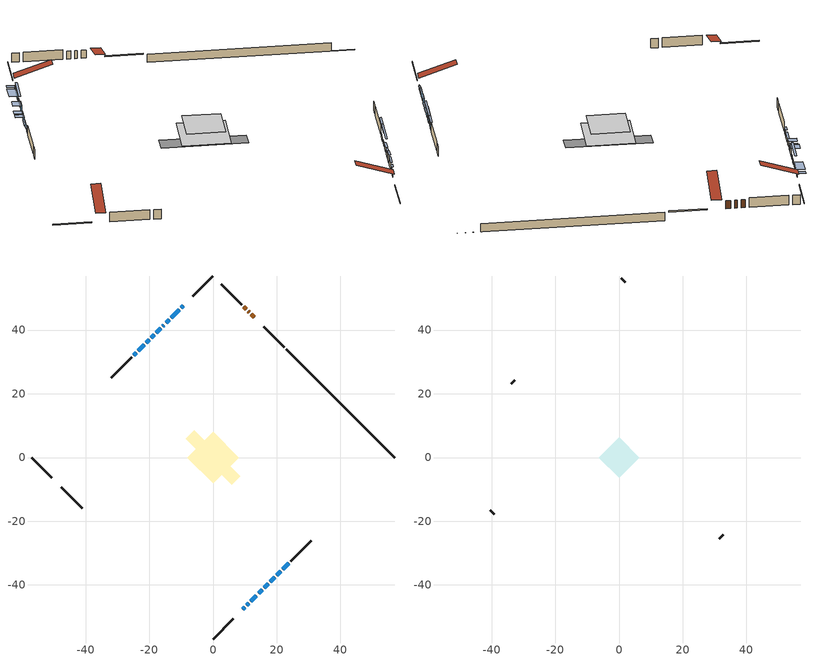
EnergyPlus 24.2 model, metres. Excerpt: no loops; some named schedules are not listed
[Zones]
conditioned space
 floor outside (Floor1 construction): -4.86,0 0,4.86 4.86,0 0,-4.86 z0.72
 floor adiabatic (AdiabaticFloorConstruction): -8.05,0 0,8.05 8.05,0 0,-8.05 z0.72
 floor foundation (Slab1 construction): -8.5,5.84 -5.84,8.5 8.5,-5.84 5.84,-8.5 z-1.44
 wall outside (RimJoist1 construction): 0,-56.94 6.37,-50.57 / -56.94,0 -50.57,-6.37 / 0,56.94 -6.37,50.57 / 22.29,34.65 15.91,41.03 z0.72:1.02
 wall outside (AdiabaticWallConstruction 1): 12.95,43.99 12.06,44.88 / 11.41,45.54 11.01,45.93 / 10.36,46.58 9.72,47.22 z0.72:2.75
 wall outside (AdiabaticWallConstruction): 9.34,-47.61 9.99,-46.95 / -15.38,41.56 -15.8,41.14 z0.72:1.94; 10.65,-46.29 11.21,-45.74 z0.72:2.32; 11.86,-45.08 13.62,-43.32 z0.72:2.57; 14.28,-42.66 15.41,-41.53 / -16.45,40.49 -17.82,39.12 z0.72:2.75; 16.07,-40.88 17.38,-39.56 / 18.03,-38.91 19.35,-37.6 / -24.04,32.91 -24.81,32.13 z0.72:1.96; -9.34,47.61 -9.89,47.05 z0.72:1.64; -10.55,46.39 -13.14,43.81 / -13.79,43.15 -14.73,42.21 z0.72:1.69; 20,-36.94 21.3,-35.65 / 21.95,-34.99 23.69,-33.25 z0.72:1.58; -18.47,38.47 -19.39,37.55 z0.72:1.81; -20.05,36.89 -20.96,35.98 z0.72:1.99; -21.62,35.32 -23.38,33.56 z0.72:1.66
 wall outside (Wall1 construction): 24.35,-32.59 30.87,-26.07 / -47.61,-9.34 -41.09,-15.86 / -25.46,31.48 -31.98,24.96 / 9.06,47.88 2.54,54.4 z0.72:3.16
 wall foundation (FoundationWall1 construction): 22.95,34,-1.44 22.95,34,0.72 53.14,3.8,0.72 53.14,3.8,-1.34 56.94,0,-1.34 56.94,0,-1.44
 window (WindowConstruction 10): 9.34,-47.61 9.99,-46.95 z0.72:1.94
 window (WindowConstruction 5): 10.65,-46.29 11.21,-45.74 z0.72:2.32
 window (WindowConstruction 6): 11.86,-45.08 13.62,-43.32 z0.72:2.57
 window (WindowConstruction 7): 14.28,-42.66 15.41,-41.53 z0.72:2.75
 window (WindowConstruction 8): 16.07,-40.87 17.38,-39.56 z0.72:1.96
 window (WindowConstruction 9): 18.03,-38.91 19.34,-37.6 z0.72:1.96
 window (WindowConstruction 12): -9.34,47.61 -9.89,47.05 z0.72:1.63
 window (WindowConstruction 13): -10.55,46.39 -13.14,43.81 z0.72:1.69
 window (WindowConstruction 14): -13.79,43.15 -14.73,42.22 z0.72:1.69
 window (WindowConstruction 15): 20,-36.94 21.29,-35.65 z0.72:1.58
 window (WindowConstruction 16): 21.95,-34.99 23.69,-33.25 z0.72:1.58
 window (WindowConstruction 11): -15.38,41.56 -15.8,41.14 z0.72:1.94
 window (WindowConstruction): -16.45,40.49 -17.82,39.12 z0.72:2.75
 window (WindowConstruction 1): -18.47,38.47 -19.39,37.55 z0.72:1.81
 window (WindowConstruction 2): -20.05,36.89 -20.96,35.98 z0.72:1.99
 window (WindowConstruction 3): -21.62,35.32 -23.38,33.56 z0.72:1.66
 window (WindowConstruction 4): -24.04,32.91 -24.81,32.13 z0.72:1.96
 door (Door): 12.95,43.99 12.06,44.88 z0.72:2.75
 door (Door 1): 11.41,45.54 11.02,45.93 z0.72:2.75
 door (Door 2): 10.36,46.58 9.72,47.22 z0.72:2.75
 ceiling adiabatic (AdiabaticFloorConstruction): 0,-8.05 8.05,0 0,8.05 -8.05,0 z0.72
attic - vented
 floor to conditioned space (Floor2 construction Reversed): -6.42,0 0,6.42 6.42,0 0,-6.42 z3.16
 wall outside (Wall2 construction): 31.53,-25.42 32.76,-24.18 / -40.43,-16.51 -39.2,-17.74 / -32.64,24.3 -33.87,23.07 / 1.89,55.05 0.66,56.28 z0.72:3.16
 roof outside (Roof1 construction): 8.68,-48.26,3.16 2.43,-42.01,6.11 0.78,-43.66,6.11 7.03,-49.91,3.16; -48.26,-8.68,3.16 -42.01,-2.43,6.11 -43.66,-0.78,6.11 -49.91,-7.03,3.16; -8.68,48.26,3.16 -2.43,42.01,6.11 -0.78,43.66,6.11 -7.03,49.91,3.16; 13.61,43.33,3.16 7.36,37.08,6.11 9,35.43,6.11 15.26,41.68,3.16
shading: 11.35,-45.59 10.51,-46.43 10.8,-46.73 11.64,-45.88 z2.52; 13.76,-43.18 11.72,-45.22 12.01,-45.51 14.05,-43.47 z2.77; 15.55,-41.39 14.14,-42.81 14.43,-43.1 15.84,-41.68 z2.95; 17.52,-39.42 15.92,-41.02 16.22,-41.31 17.81,-39.71 z2.16; 19.49,-37.45 17.89,-39.05 18.18,-39.34 19.78,-37.75 z2.16; -9.94,47.01 -9.29,47.65 -10.76,49.11 -11.4,48.47 z1.7; -13.18,43.76 -10.51,46.44 -11.97,47.9 -14.64,45.23 z1.75; -16.59,40.35 -11.93,45.02 -12.22,45.31 -16.88,40.64 z4.33; 23.16,-33.78 18.14,-38.81 18.43,-39.1 23.45,-34.07 z4.22; 25.56,-31.38 20.09,-36.86 20.38,-37.15 25.85,-31.67 z4.22; -17.88,39.06 -16.39,40.55 -17.85,42.02 -19.35,40.52 z2.84; -19.46,37.49 -18.41,38.53 -19.87,39.99 -20.92,38.95 z1.9; -21.03,35.91 -19.98,36.96 -21.45,38.42 -22.49,37.38 z2.08; -23.52,33.42 -21.48,35.46 -21.77,35.75 -23.81,33.71 z1.86; -24.95,31.99 -23.89,33.05 -24.18,33.34 -25.24,32.28 z2.16
[Building]
Building 1: Terrain=Suburbs
[Site:Location]
Saint John AP_NB: Latitude {deg}=45.32; Longitude {deg}=-65.89; Time Zone {hr}=-4; Elevation {m}=109; Keep Site Location Information=Yes
[Site:GroundTemperature:Shallow]
1.82357, -0.0370019, -0.186003, 0.696932, 4.24142, 7.7694, 10.828, 12.7655, 12.9301, 11.3543, 8.37368, 4.95392
[Site:WaterMainsTemperature]
Calculation Method=Schedule; Temperature Schedule=mains temperature schedule
[Material] Roughness=Rough; Thermal Absorptance=0.9
Name | Thickness {m} | Conductivity {W/m-K} | Density {kg/m3} | Specific Heat {J/kg-K} | Solar Absorptance | Visible Absorptance
asphalt or fiberglass shingles | 0.00635 | 0.162714 | 1121.4 | 1465.45 | 0.4 | 0.4
ceiling loosefill ins | 0.169333 | 0.0480833 | 16.02 | 1046.75 | 0.7 | 0.7
ceiling stud and cavity | 0.1397 | 0.14504 | 65.682 | 1177.47 | 0.7 | 0.7
concrete 4.0 in. | 0.1016 | 1.803125 | 2242.8 | 837.4 | 0.7 | 0.7
concrete 8.0 in. | 0.2032 | 1.803125 | 2242.8 | 837.4 | 0.7 | 0.7
door material | 0.04445 | 0.053851 | 512.64 | 1214.23 | 0.7 | 0.7
door material 1 | 0.04445 | 0.188738 | 512.64 | 1214.23 | 0.7 | 0.7
exterior vertical ins | 0.0457286 | 0.029427 | 32.04 | 1214.23 | 0.7 | 0.7
floor covering | 0.0127 | 9.015625 | 54.468 | 1339.84 | 0.6 | 0.6
floor covering 1 | 0.0127 | 0.0433444 | 54.468 | 1339.84 | 0.6 | 0.6
floor rigid ins; wall rigid ins | 0.512978 | 0.029427 | 32.04 | 1214.23 | 0.7 | 0.7
floor stud and cavity | 0.0889 | 0.349394 | 50.32683 | 1063.81 | 0.7 | 0.7
floor stud and cavity 1 | 0.1397 | 1.75129 | 37.0049 | 1207.88 | 0.7 | 0.7
furniture material conditioned space 1 | 0.1524 | 0.115458 | 640.8 | 1214.23 | 0.6 | 0.6
gypsum board | 0.0127 | 0.160291 | 801 | 837.4 | 0.6 | 0.6
gypsum board 1 | 0.0127 | 0.160291 | 801 | 837.4 | 0.7 | 0.7
osb sheathing 0.5 in. | 0.0127 | 0.115458 | 512.64 | 1214.23 | 0.7 | 0.7
osb sheathing 0.75 in. | 0.01905 | 0.115458 | 512.64 | 1214.23 | 0.7 | 0.7
osb sheathing 2.0 in. | 0.0508 | 0.115458 | 512.64 | 1214.23 | 0.7 | 0.7
rim joist stud and cavity | 0.0508 | 0.0296634 | 125.044 | 1163.47 | 0.6 | 0.6
slab rigid ins | 0.0378081 | 0.029427 | 32.04 | 1214.23 | 0.7 | 0.7
wall stud and cavity | 0.1397 | 0.0933394 | 139.0536 | 1170.24 | 0.7 | 0.7
wall stud and cavity 1 | 0.0889 | 6.1454 | 50.32683 | 1063.81 | 0.6 | 0.6
wall stud and cavity 2 | 0.0889 | 0.380278 | 52.3479 | 1209.89 | 0.7 | 0.7
wall stud and cavity 3 | 0.0889 | 0.391764 | 83.0341 | 1211.67 | 0.7 | 0.7
wood siding | 0.0254 | 0.102417 | 544.68 | 1172.36 | 0.4 | 0.4
wood siding 1 | 0.00254 | 0.102417 | 544.68 | 1172.36 | 0.4 | 0.4
wood siding 2; wood siding 3; wood siding 4 | 0.0254 | 0.102417 | 544.68 | 1172.36 | 0.7 | 0.7
[WindowMaterial:SimpleGlazingSystem]
Name | U-Factor {W/m2-K} | Solar Heat Gain Coefficient
WindowMaterial | 2.92644 | 0.64
WindowMaterial 1 | 2.98322 | 0.56
WindowMaterial 10 | 2.98038 | 0.61
WindowMaterial 11 | 6.71537 | 0.75
WindowMaterial 12 | 2.95937 | 0.63
WindowMaterial 13 | 2.78563 | 0.58
WindowMaterial 14 | 2.78165 | 0.55
WindowMaterial 15 | 2.77314 | 0.5
WindowMaterial 16 | 2.78619 | 0.59
WindowMaterial 2 | 2.97754 | 0.57
WindowMaterial 3 | 2.99287 | 0.55
WindowMaterial 4 | 2.98776 | 0.56
WindowMaterial 5 | 1.90951 | 0.61
WindowMaterial 6 | 2.90259 | 0.68
WindowMaterial 7 | 2.906 | 0.7
WindowMaterial 8 | 1.99127 | 0.56
WindowMaterial 9 | 2.949721 | 0.6
[Construction]
AdiabaticFloorConstruction: floor stud and cavity 1, floor rigid ins, osb sheathing 0.75 in., floor covering 1
AdiabaticWallConstruction: wood siding 3, wall rigid ins, wall stud and cavity 2, gypsum board
AdiabaticWallConstruction 1: wood siding 4, wall rigid ins, wall stud and cavity 2, gypsum board
Door: door material
Door 1; Door 2: door material 1
Floor1 construction: floor stud and cavity, floor covering
Floor2 construction Reversed: gypsum board, ceiling stud and cavity, ceiling loosefill ins
FoundationWall1 construction: concrete 8.0 in., gypsum board 1
furniture construction conditioned space 1: furniture material conditioned space 1
PartitionWallConstruction: gypsum board, wall stud and cavity 3, gypsum board
RimJoist1 construction: wood siding 2, osb sheathing 2.0 in., rim joist stud and cavity
Roof1 construction: asphalt or fiberglass shingles
Slab1 construction: slab rigid ins, concrete 4.0 in.
Wall1 construction: wood siding, osb sheathing 0.5 in., wall stud and cavity, gypsum board
Wall2 construction: wood siding 1, wall stud and cavity 1
WindowConstruction: WindowMaterial
WindowConstruction 1: WindowMaterial 1
WindowConstruction 10: WindowMaterial 10
WindowConstruction 11: WindowMaterial 11
WindowConstruction 12: WindowMaterial 12
WindowConstruction 13: WindowMaterial 13
WindowConstruction 14: WindowMaterial 14
WindowConstruction 15: WindowMaterial 15
WindowConstruction 16: WindowMaterial 16
WindowConstruction 2: WindowMaterial 2
WindowConstruction 3: WindowMaterial 3
WindowConstruction 4: WindowMaterial 4
WindowConstruction 5: WindowMaterial 5
WindowConstruction 6: WindowMaterial 6
WindowConstruction 7: WindowMaterial 7
WindowConstruction 8: WindowMaterial 8
WindowConstruction 9: WindowMaterial 9
[Zone] Multiplier=1; Part of Total Floor Area=Yes
Name | Volume {m3}
attic - vented | 39.4293
conditioned space | 510.8
[Space]
Name | Zone | Volume {m3}
attic - vented 1 | attic - vented | 39.4293
conditioned space 1 | conditioned space | 510.8
[ZoneInfiltration:EffectiveLeakageArea]
infil attic - vented 1: Zone or Space=attic - vented 1; Schedule=Always On Discrete; Effective Air Leakage Area {cm2}=2908.59; Stack Coefficient=0.000374514; Wind Coefficient=1.30754e-05
[ZoneMixing]
whole house fan mix: Zone or Space=attic - vented; Schedule=Always On Continuous; Design Flow Rate Calculation Method=Flow/Zone; Design Flow Rate {m3/s}=0; Source Zone or Space=conditioned space
[SurfaceProperty:ExposedFoundationPerimeter]
Slab1: Exposed Perimeter Calculation Method=TotalExposedPerimeter; Total Exposed Perimeter {m}=48.078
[InternalMass] Zone or ZoneList=conditioned space; Space or SpaceList=conditioned space 1
Name | Construction | Surface Area {m2}
furniture mass conditioned space 1 | furniture construction conditioned space 1 | 101.244
partition wall mass | PartitionWallConstruction | 253.11
[Lights]
interior lighting: Zone or ZoneList or Space or SpaceList=conditioned space 1; Schedule=interior lighting schedule; Design Level Calculation Method=LightingLevel; Lighting Level {W}=343.2; Return Air Fraction=0; Fraction Radiant=0.6; Fraction Visible=0.2; Fraction Replaceable=1
[People]
occupants: Zone or ZoneList or Space or SpaceList=conditioned space 1; Number of People Schedule=occupants schedule; Number of People Calculation Method=People; Number of People=3; Fraction Radiant=0.314171; Sensible Heat Fraction=0.56303; Activity Level Schedule=occupants activity schedule; Carbon Dioxide Generation Rate {m3/s-W}=0; Enable ASHRAE 55 Comfort Warnings=No; Mean Radiant Temperature Calculation Type=EnclosureAveraged
[ElectricEquipment] Zone or ZoneList or Space or SpaceList=conditioned space 1; Design Level Calculation Method=EquipmentLevel
Name | Schedule | Design Level {W} | Fraction Latent | Fraction Radiant | Fraction Lost
clothes dryer | clothes dryer schedule | 140.772 | 0.015 | 0.081 | 0.85
clothes washer | clothes washer schedule | 32.1985 | 0.03 | 0.162 | 0.7
cooking range | cooking range schedule | 215.147 | 0.08 | 0.432 | 0.2
dishwasher | dishwasher schedule | 66.8632 | 0.3 | 0.18 | 0.4
fridge | fridge schedule | 72.9452 | 0 | 0.6 | 0
mech vent bath fan 0 | mech vent bath fan 0 schedule | 50.2 | 0 | 0 | 1
mech vent house fan | mech vent house fan schedule | 0 | 0 | 0 | 1
mech vent house fan cfis | mech vent house fan cfis schedule | 0 | 0 | 0 | 0
mech vent range fan 0 | mech vent range fan 0 schedule | 57 | 0 | 0 | 1
misc plug loads | misc plug loads schedule | 494.7 | 0.045 | 0.513 | 0.1
whole house fan | Always On Discrete | 0 | 0 | 0 | 1
[OtherEquipment] Zone or ZoneList or Space or SpaceList=conditioned space 1; Design Level Calculation Method=EquipmentLevel
Name | Fuel Type | Schedule | Design Level {W} | Fraction Latent | Fraction Radiant | Fraction Lost
clothes dryer 1 | Electricity | clothes dryer schedule | 0 | 0.015 | 0.081 | 0.85
cooking range 1 | Electricity | cooking range schedule | 0 | 0.08 | 0.432 | 0.2
general water use latent | None | general water use schedule | 62.594 | 1 | 0 | 0
general water use sensible | None | general water use schedule | -61.6891 | 0 | 0.6 | 0
mech vent house fan latent load | None | Always On Discrete | 0 | 1 | 0 | 0
mech vent house fan sensible load | None | Always On Discrete | 0 | 0 | 0 | 0
water heater energy adjustment1 | Electricity | Always On Discrete | 0.01 | 0 | 0 | 1
[ZoneInfiltration:DesignFlowRate] Zone or ZoneList or Space or SpaceList=conditioned space 1; Schedule=Always On Discrete; Design Flow Rate Calculation Method=Flow/Zone; Design Flow Rate {m3/s}=0
infil flow; natural vent flow; whole house fan flow
[Foundation:Kiva]
Foundation Kiva 1: Initial Indoor Air Temperature {C}=18; Wall Height Above Grade {m}=0.719999; Wall Depth Below Slab {m}=0.2032; Custom Block Material Name 1=exterior vertical ins; Custom Block Depth 1 {m}=2.16; Custom Block X Position 1 {m}=0.2159; Custom Block Z Position 1 {m}=0
[Foundation:Kiva:Settings]
Soil Conductivity {W/m-K}=0.849921; Soil Density {kg/m3}=1842.3; Soil Specific Heat {J/kg-K}=418.7; Ground Solar Absorptivity=0.9; Ground Thermal Absorptivity=0.9; Ground Surface Roughness {m}=0.03; Far-Field Width {m}=40; Deep-Ground Boundary Condition=ZeroFlux; Deep-Ground Depth {m}=40; Minimum Cell Dimension {m}=0.2; Maximum Cell Growth Coefficient=3; Simulation Timestep=Timestep
[Exterior:Lights]
exterior lighting: Schedule=exterior lighting schedule; Design Level {W}=75.6
[Schedule:Constant]
Name | Hourly Value
Always On Continuous; mech vent house fan schedule; mech vent house fan cfis schedule; Always On Discrete | 1
occupants activity schedule | 117.228
fridge schedule | 0
[Schedule:Week:Daily]
interior lighting schedule Week Rule - Jan1-Jan27: interior lighting schedule day, interior lighting schedule day, interior lighting schedule day, interior lighting schedule day, interior lighting schedule day, interior lighting schedule day, interior lighting schedule day, interior lighting schedule default day, interior lighting schedule default day, interior lighting schedule default day, interior lighting schedule default day, interior lighting schedule default day
interior lighting schedule Week Rule - Jan28-Feb3: interior lighting schedule day, interior lighting schedule day, interior lighting schedule day, interior lighting schedule day, interior lighting schedule day 1, interior lighting schedule day 1, interior lighting schedule day 1, interior lighting schedule default day, interior lighting schedule default day, interior lighting schedule default day, interior lighting schedule default day, interior lighting schedule default day
interior lighting schedule Week Rule - Feb4-Feb24: interior lighting schedule day 1, interior lighting schedule day 1, interior lighting schedule day 1, interior lighting schedule day 1, interior lighting schedule day 1, interior lighting schedule day 1, interior lighting schedule day 1, interior lighting schedule default day, interior lighting schedule default day, interior lighting schedule default day, interior lighting schedule default day, interior lighting schedule default day
interior lighting schedule Week Rule - Feb25-Mar3: interior lighting schedule day 1, interior lighting schedule day 1, interior lighting schedule day 1, interior lighting schedule day 1, interior lighting schedule day 2, interior lighting schedule day 2, interior lighting schedule day 2, interior lighting schedule default day, interior lighting schedule default day, interior lighting schedule default day, interior lighting schedule default day, interior lighting schedule default day
interior lighting schedule Week Rule - Mar4-Mar31: interior lighting schedule day 2, interior lighting schedule day 2, interior lighting schedule day 2, interior lighting schedule day 2, interior lighting schedule day 2, interior lighting schedule day 2, interior lighting schedule day 2, interior lighting schedule default day, interior lighting schedule default day, interior lighting schedule default day, interior lighting schedule default day, interior lighting schedule default day
interior lighting schedule Week Rule - Apr1-Apr28: interior lighting schedule day 3, interior lighting schedule day 3, interior lighting schedule day 3, interior lighting schedule day 3, interior lighting schedule day 3, interior lighting schedule day 3, interior lighting schedule day 3, interior lighting schedule default day, interior lighting schedule default day, interior lighting schedule default day, interior lighting schedule default day, interior lighting schedule default day
interior lighting schedule Week Rule - Apr29-May5: interior lighting schedule day 3, interior lighting schedule day 3, interior lighting schedule day 4, interior lighting schedule day 4, interior lighting schedule day 4, interior lighting schedule day 4, interior lighting schedule day 4, interior lighting schedule default day, interior lighting schedule default day, interior lighting schedule default day, interior lighting schedule default day, interior lighting schedule default day
interior lighting schedule Week Rule - May6-May26: interior lighting schedule day 4, interior lighting schedule day 4, interior lighting schedule day 4, interior lighting schedule day 4, interior lighting schedule day 4, interior lighting schedule day 4, interior lighting schedule day 4, interior lighting schedule default day, interior lighting schedule default day, interior lighting schedule default day, interior lighting schedule default day, interior lighting schedule default day
interior lighting schedule Week Rule - May27-Jun2: interior lighting schedule day 4, interior lighting schedule day 4, interior lighting schedule day 4, interior lighting schedule day 4, interior lighting schedule day 4, interior lighting schedule day 5, interior lighting schedule day 5, interior lighting schedule default day, interior lighting schedule default day, interior lighting schedule default day, interior lighting schedule default day, interior lighting schedule default day
interior lighting schedule Week Rule - Jun3-Jun30: interior lighting schedule day 5, interior lighting schedule day 5, interior lighting schedule day 5, interior lighting schedule day 5, interior lighting schedule day 5, interior lighting schedule day 5, interior lighting schedule day 5, interior lighting schedule default day, interior lighting schedule default day, interior lighting schedule default day, interior lighting schedule default day, interior lighting schedule default day
interior lighting schedule Week Rule - Jul1-Jul28: interior lighting schedule day 6, interior lighting schedule day 6, interior lighting schedule day 6, interior lighting schedule day 6, interior lighting schedule day 6, interior lighting schedule day 6, interior lighting schedule day 6, interior lighting schedule default day, interior lighting schedule default day, interior lighting schedule default day, interior lighting schedule default day, interior lighting schedule default day
interior lighting schedule Week Rule - Jul29-Aug4: interior lighting schedule day 6, interior lighting schedule day 6, interior lighting schedule day 6, interior lighting schedule day 7, interior lighting schedule day 7, interior lighting schedule day 7, interior lighting schedule day 7, interior lighting schedule default day, interior lighting schedule default day, interior lighting schedule default day, interior lighting schedule default day, interior lighting schedule default day
interior lighting schedule Week Rule - Aug5-Aug25: interior lighting schedule day 7, interior lighting schedule day 7, interior lighting schedule day 7, interior lighting schedule day 7, interior lighting schedule day 7, interior lighting schedule day 7, interior lighting schedule day 7, interior lighting schedule default day, interior lighting schedule default day, interior lighting schedule default day, interior lighting schedule default day, interior lighting schedule default day
interior lighting schedule Week Rule - Aug26-Sep1: interior lighting schedule day 7, interior lighting schedule day 7, interior lighting schedule day 7, interior lighting schedule day 7, interior lighting schedule day 7, interior lighting schedule day 7, interior lighting schedule day 8, interior lighting schedule default day, interior lighting schedule default day, interior lighting schedule default day, interior lighting schedule default day, interior lighting schedule default day
interior lighting schedule Week Rule - Sep2-Sep29: interior lighting schedule day 8, interior lighting schedule day 8, interior lighting schedule day 8, interior lighting schedule day 8, interior lighting schedule day 8, interior lighting schedule day 8, interior lighting schedule day 8, interior lighting schedule default day, interior lighting schedule default day, interior lighting schedule default day, interior lighting schedule default day, interior lighting schedule default day
interior lighting schedule Week Rule - Sep30-Oct6: interior lighting schedule day 8, interior lighting schedule day 9, interior lighting schedule day 9, interior lighting schedule day 9, interior lighting schedule day 9, interior lighting schedule day 9, interior lighting schedule day 9, interior lighting schedule default day, interior lighting schedule default day, interior lighting schedule default day, interior lighting schedule default day, interior lighting schedule default day
interior lighting schedule Week Rule - Oct7-Oct27: interior lighting schedule day 9, interior lighting schedule day 9, interior lighting schedule day 9, interior lighting schedule day 9, interior lighting schedule day 9, interior lighting schedule day 9, interior lighting schedule day 9, interior lighting schedule default day, interior lighting schedule default day, interior lighting schedule default day, interior lighting schedule default day, interior lighting schedule default day
interior lighting schedule Week Rule - Oct28-Nov3: interior lighting schedule day 9, interior lighting schedule day 9, interior lighting schedule day 9, interior lighting schedule day 9, interior lighting schedule day 10, interior lighting schedule day 10, interior lighting schedule day 10, interior lighting schedule default day, interior lighting schedule default day, interior lighting schedule default day, interior lighting schedule default day, interior lighting schedule default day
interior lighting schedule Week Rule - Nov4-Nov24: interior lighting schedule day 10, interior lighting schedule day 10, interior lighting schedule day 10, interior lighting schedule day 10, interior lighting schedule day 10, interior lighting schedule day 10, interior lighting schedule day 10, interior lighting schedule default day, interior lighting schedule default day, interior lighting schedule default day, interior lighting schedule default day, interior lighting schedule default day
interior lighting schedule Week Rule - Nov25-Dec1: interior lighting schedule day 10, interior lighting schedule day 10, interior lighting schedule day 10, interior lighting schedule day 10, interior lighting schedule day 10, interior lighting schedule day 10, interior lighting schedule day 11, interior lighting schedule default day, interior lighting schedule default day, interior lighting schedule default day, interior lighting schedule default day, interior lighting schedule default day
interior lighting schedule Week Rule - Dec2-Dec31: interior lighting schedule day 11, interior lighting schedule day 11, interior lighting schedule day 11, interior lighting schedule day 11, interior lighting schedule day 11, interior lighting schedule day 11, interior lighting schedule day 11, interior lighting schedule default day, interior lighting schedule default day, interior lighting schedule default day, interior lighting schedule default day, interior lighting schedule default day
occupants schedule Week Rule - Jan1-Dec31: occupants schedule day, occupants schedule day, occupants schedule day, occupants schedule day, occupants schedule day, occupants schedule day, occupants schedule day, occupants schedule default day, occupants schedule default day, occupants schedule default day, occupants schedule default day, occupants schedule default day
clothes dryer schedule Week Rule - Jan1-Dec31: clothes dryer schedule day, clothes dryer schedule day, clothes dryer schedule day, clothes dryer schedule day, clothes dryer schedule day, clothes dryer schedule day, clothes dryer schedule day, clothes dryer schedule default day, clothes dryer schedule default day, clothes dryer schedule default day, clothes dryer schedule default day, clothes dryer schedule default day
clothes washer schedule Week Rule - Jan1-Dec31: clothes washer schedule day, clothes washer schedule day, clothes washer schedule day, clothes washer schedule day, clothes washer schedule day, clothes washer schedule day, clothes washer schedule day, clothes washer schedule default day, clothes washer schedule default day, clothes washer schedule default day, clothes washer schedule default day, clothes washer schedule default day
cooking range schedule Week Rule - Jan1-Dec31: cooking range schedule day, cooking range schedule day, cooking range schedule day, cooking range schedule day, cooking range schedule day, cooking range schedule day, cooking range schedule day, cooking range schedule default day, cooking range schedule default day, cooking range schedule default day, cooking range schedule default day, cooking range schedule default day
dishwasher schedule Week Rule - Jan1-Dec31: dishwasher schedule day, dishwasher schedule day, dishwasher schedule day, dishwasher schedule day, dishwasher schedule day, dishwasher schedule day, dishwasher schedule day, dishwasher schedule default day, dishwasher schedule default day, dishwasher schedule default day, dishwasher schedule default day, dishwasher schedule default day
mech vent bath fan 0 schedule Week Rule - Jan1-Dec31: mech vent bath fan 0 schedule day, mech vent bath fan 0 schedule day, mech vent bath fan 0 schedule day, mech vent bath fan 0 schedule day, mech vent bath fan 0 schedule day, mech vent bath fan 0 schedule day, mech vent bath fan 0 schedule day, mech vent bath fan 0 schedule default day, mech vent bath fan 0 schedule default day, mech vent bath fan 0 schedule default day, mech vent bath fan 0 schedule default day, mech vent bath fan 0 schedule default day
mech vent range fan 0 schedule Week Rule - Jan1-Dec31: mech vent range fan 0 schedule day, mech vent range fan 0 schedule day, mech vent range fan 0 schedule day, mech vent range fan 0 schedule day, mech vent range fan 0 schedule day, mech vent range fan 0 schedule day, mech vent range fan 0 schedule day, mech vent range fan 0 schedule default day, mech vent range fan 0 schedule default day, mech vent range fan 0 schedule default day, mech vent range fan 0 schedule default day, mech vent range fan 0 schedule default day
misc plug loads schedule Week Rule - Jan1-Dec31: misc plug loads schedule day, misc plug loads schedule day, misc plug loads schedule day, misc plug loads schedule day, misc plug loads schedule day, misc plug loads schedule day, misc plug loads schedule day, misc plug loads schedule default day, misc plug loads schedule default day, misc plug loads schedule default day, misc plug loads schedule default day, misc plug loads schedule default day
general water use schedule Week Rule - Jan1-Dec31: general water use schedule day, general water use schedule day, general water use schedule day, general water use schedule day, general water use schedule day, general water use schedule day, general water use schedule day, general water use schedule default day, general water use schedule default day, general water use schedule default day, general water use schedule default day, general water use schedule default day
exterior lighting schedule Week Rule - Jan1-Jan27: exterior lighting schedule day, exterior lighting schedule day, exterior lighting schedule day, exterior lighting schedule day, exterior lighting schedule day, exterior lighting schedule day, exterior lighting schedule day, exterior lighting schedule default day, exterior lighting schedule default day, exterior lighting schedule default day, exterior lighting schedule default day, exterior lighting schedule default day
exterior lighting schedule Week Rule - Jan28-Feb3: exterior lighting schedule day, exterior lighting schedule day, exterior lighting schedule day, exterior lighting schedule day, exterior lighting schedule day 1, exterior lighting schedule day 1, exterior lighting schedule day 1, exterior lighting schedule default day, exterior lighting schedule default day, exterior lighting schedule default day, exterior lighting schedule default day, exterior lighting schedule default day
exterior lighting schedule Week Rule - Feb4-Feb24: exterior lighting schedule day 1, exterior lighting schedule day 1, exterior lighting schedule day 1, exterior lighting schedule day 1, exterior lighting schedule day 1, exterior lighting schedule day 1, exterior lighting schedule day 1, exterior lighting schedule default day, exterior lighting schedule default day, exterior lighting schedule default day, exterior lighting schedule default day, exterior lighting schedule default day
exterior lighting schedule Week Rule - Feb25-Mar3: exterior lighting schedule day 1, exterior lighting schedule day 1, exterior lighting schedule day 1, exterior lighting schedule day 1, exterior lighting schedule day 2, exterior lighting schedule day 2, exterior lighting schedule day 2, exterior lighting schedule default day, exterior lighting schedule default day, exterior lighting schedule default day, exterior lighting schedule default day, exterior lighting schedule default day
exterior lighting schedule Week Rule - Mar4-Mar31: exterior lighting schedule day 2, exterior lighting schedule day 2, exterior lighting schedule day 2, exterior lighting schedule day 2, exterior lighting schedule day 2, exterior lighting schedule day 2, exterior lighting schedule day 2, exterior lighting schedule default day, exterior lighting schedule default day, exterior lighting schedule default day, exterior lighting schedule default day, exterior lighting schedule default day
exterior lighting schedule Week Rule - Apr1-Apr28: exterior lighting schedule day 3, exterior lighting schedule day 3, exterior lighting schedule day 3, exterior lighting schedule day 3, exterior lighting schedule day 3, exterior lighting schedule day 3, exterior lighting schedule day 3, exterior lighting schedule default day, exterior lighting schedule default day, exterior lighting schedule default day, exterior lighting schedule default day, exterior lighting schedule default day
exterior lighting schedule Week Rule - Apr29-May5: exterior lighting schedule day 3, exterior lighting schedule day 3, exterior lighting schedule day 4, exterior lighting schedule day 4, exterior lighting schedule day 4, exterior lighting schedule day 4, exterior lighting schedule day 4, exterior lighting schedule default day, exterior lighting schedule default day, exterior lighting schedule default day, exterior lighting schedule default day, exterior lighting schedule default day
exterior lighting schedule Week Rule - May6-May26: exterior lighting schedule day 4, exterior lighting schedule day 4, exterior lighting schedule day 4, exterior lighting schedule day 4, exterior lighting schedule day 4, exterior lighting schedule day 4, exterior lighting schedule day 4, exterior lighting schedule default day, exterior lighting schedule default day, exterior lighting schedule default day, exterior lighting schedule default day, exterior lighting schedule default day
exterior lighting schedule Week Rule - May27-Jun2: exterior lighting schedule day 4, exterior lighting schedule day 4, exterior lighting schedule day 4, exterior lighting schedule day 4, exterior lighting schedule day 4, exterior lighting schedule day 5, exterior lighting schedule day 5, exterior lighting schedule default day, exterior lighting schedule default day, exterior lighting schedule default day, exterior lighting schedule default day, exterior lighting schedule default day
exterior lighting schedule Week Rule - Jun3-Jun30: exterior lighting schedule day 5, exterior lighting schedule day 5, exterior lighting schedule day 5, exterior lighting schedule day 5, exterior lighting schedule day 5, exterior lighting schedule day 5, exterior lighting schedule day 5, exterior lighting schedule default day, exterior lighting schedule default day, exterior lighting schedule default day, exterior lighting schedule default day, exterior lighting schedule default day
exterior lighting schedule Week Rule - Jul1-Jul28: exterior lighting schedule day 6, exterior lighting schedule day 6, exterior lighting schedule day 6, exterior lighting schedule day 6, exterior lighting schedule day 6, exterior lighting schedule day 6, exterior lighting schedule day 6, exterior lighting schedule default day, exterior lighting schedule default day, exterior lighting schedule default day, exterior lighting schedule default day, exterior lighting schedule default day
exterior lighting schedule Week Rule - Jul29-Aug4: exterior lighting schedule day 6, exterior lighting schedule day 6, exterior lighting schedule day 6, exterior lighting schedule day 7, exterior lighting schedule day 7, exterior lighting schedule day 7, exterior lighting schedule day 7, exterior lighting schedule default day, exterior lighting schedule default day, exterior lighting schedule default day, exterior lighting schedule default day, exterior lighting schedule default day
exterior lighting schedule Week Rule - Aug5-Aug25: exterior lighting schedule day 7, exterior lighting schedule day 7, exterior lighting schedule day 7, exterior lighting schedule day 7, exterior lighting schedule day 7, exterior lighting schedule day 7, exterior lighting schedule day 7, exterior lighting schedule default day, exterior lighting schedule default day, exterior lighting schedule default day, exterior lighting schedule default day, exterior lighting schedule default day
[Schedule:Year]
interior lighting schedule: interior lighting schedule Week Rule - Jan1-Jan27, 1, 1, 1, 27, interior lighting schedule Week Rule - Jan28-Feb3, 1, 28, 2, 3, interior lighting schedule Week Rule - Feb4-Feb24, 2, 4, 2, 24, interior lighting schedule Week Rule - Feb25-Mar3, 2, 25, 3, 3, interior lighting schedule Week Rule - Mar4-Mar31, 3, 4, 3, 31, interior lighting schedule Week Rule - Apr1-Apr28, 4, 1, 4, 28, interior lighting schedule Week Rule - Apr29-May5, 4, 29, 5, 5, interior lighting schedule Week Rule - May6-May26, 5, 6, 5, 26, interior lighting schedule Week Rule - May27-Jun2, 5, 27, 6, 2, interior lighting schedule Week Rule - Jun3-Jun30, 6, 3, 6, 30, interior lighting schedule Week Rule - Jul1-Jul28, 7, 1, 7, 28, interior lighting schedule Week Rule - Jul29-Aug4, 7, 29, 8, 4, interior lighting schedule Week Rule - Aug5-Aug25, 8, 5, 8, 25, interior lighting schedule Week Rule - Aug26-Sep1, 8, 26, 9, 1, interior lighting schedule Week Rule - Sep2-Sep29, 9, 2, 9, 29, interior lighting schedule Week Rule - Sep30-Oct6, 9, 30, 10, 6, interior lighting schedule Week Rule - Oct7-Oct27, 10, 7, 10, 27, interior lighting schedule Week Rule - Oct28-Nov3, 10, 28, 11, 3, interior lighting schedule Week Rule - Nov4-Nov24, 11, 4, 11, 24, interior lighting schedule Week Rule - Nov25-Dec1, 11, 25, 12, 1, interior lighting schedule Week Rule - Dec2-Dec31, 12, 2, 12, 31
occupants schedule: occupants schedule Week Rule - Jan1-Dec31, 1, 1, 12, 31
clothes dryer schedule: clothes dryer schedule Week Rule - Jan1-Dec31, 1, 1, 12, 31
clothes washer schedule: clothes washer schedule Week Rule - Jan1-Dec31, 1, 1, 12, 31
cooking range schedule: cooking range schedule Week Rule - Jan1-Dec31, 1, 1, 12, 31
dishwasher schedule: dishwasher schedule Week Rule - Jan1-Dec31, 1, 1, 12, 31
mech vent bath fan 0 schedule: mech vent bath fan 0 schedule Week Rule - Jan1-Dec31, 1, 1, 12, 31
mech vent range fan 0 schedule: mech vent range fan 0 schedule Week Rule - Jan1-Dec31, 1, 1, 12, 31
misc plug loads schedule: misc plug loads schedule Week Rule - Jan1-Dec31, 1, 1, 12, 31
general water use schedule: general water use schedule Week Rule - Jan1-Dec31, 1, 1, 12, 31
exterior lighting schedule: exterior lighting schedule Week Rule - Jan1-Jan27, 1, 1, 1, 27, exterior lighting schedule Week Rule - Jan28-Feb3, 1, 28, 2, 3, exterior lighting schedule Week Rule - Feb4-Feb24, 2, 4, 2, 24, exterior lighting schedule Week Rule - Feb25-Mar3, 2, 25, 3, 3, exterior lighting schedule Week Rule - Mar4-Mar31, 3, 4, 3, 31, exterior lighting schedule Week Rule - Apr1-Apr28, 4, 1, 4, 28, exterior lighting schedule Week Rule - Apr29-May5, 4, 29, 5, 5, exterior lighting schedule Week Rule - May6-May26, 5, 6, 5, 26, exterior lighting schedule Week Rule - May27-Jun2, 5, 27, 6, 2, exterior lighting schedule Week Rule - Jun3-Jun30, 6, 3, 6, 30, exterior lighting schedule Week Rule - Jul1-Jul28, 7, 1, 7, 28, exterior lighting schedule Week Rule - Jul29-Aug4, 7, 29, 8, 4, exterior lighting schedule Week Rule - Aug5-Aug25, 8, 5, 8, 25, exterior lighting schedule Week Rule - Aug26-Sep1, 8, 26, 9, 1, exterior lighting schedule Week Rule - Sep2-Sep29, 9, 2, 9, 29, exterior lighting schedule Week Rule - Sep30-Oct6, 9, 30, 10, 6, exterior lighting schedule Week Rule - Oct7-Oct27, 10, 7, 10, 27, exterior lighting schedule Week Rule - Oct28-Nov3, 10, 28, 11, 3, exterior lighting schedule Week Rule - Nov4-Nov24, 11, 4, 11, 24, exterior lighting schedule Week Rule - Nov25-Dec1, 11, 25, 12, 1, exterior lighting schedule Week Rule - Dec2-Dec31, 12, 2, 12, 31
[Schedule:Compact]
mains temperature schedule: Through: 01/01, For: AllDays, Until: 24:00, 6.42222, Through: 01/02, For: AllDays, Until: 24:00, 6.36056, Through: 01/03, For: AllDays, Until: 24:00, 6.3, Through: 01/04, For: AllDays, Until: 24:00, 6.24056, Through: 01/05, For: AllDays, Until: 24:00, 6.18167, Through: 01/06, For: AllDays, Until: 24:00, 6.12389, Through: 01/07, For: AllDays, Until: 24:00, 6.06722, Through: 01/08, For: AllDays, Until: 24:00, 6.01167, Through: 01/09, For: AllDays, Until: 24:00, 5.95722, Through: 01/10, For: AllDays, Until: 24:00, 5.90389, Through: 01/11, For: AllDays, Until: 24:00, 5.85111, Through: 01/12, For: AllDays, Until: 24:00, 5.8, Through: 01/13, For: AllDays, Until: 24:00, 5.74944, Through: 01/14, For: AllDays, Until: 24:00, 5.70056, Through: 01/15, For: AllDays, Until: 24:00, 5.65278, Through: 01/16, For: AllDays, Until: 24:00, 5.60556, Through: 01/17, For: AllDays, Until: 24:00, 5.56, Through: 01/18, For: AllDays, Until: 24:00, 5.51556, Through: 01/19, For: AllDays, Until: 24:00, 5.47222, Through: 01/20, For: AllDays, Until: 24:00, 5.43, Through: 01/21, For: AllDays, Until: 24:00, 5.38944, Through: 01/22, For: AllDays, Until: 24:00, 5.34944, Through: 01/23, For: AllDays, Until: 24:00, 5.31111, Through: 01/24, For: AllDays, Until: 24:00, 5.27389, Through: 01/25, For: AllDays, Until: 24:00, 5.23833, Through: 01/26, For: AllDays, Until: 24:00, 5.20333, Through: 01/27, For: AllDays, Until: 24:00, 5.17, Through: 01/28, For: AllDays, Until: 24:00, 5.13833, Through: 01/29, For: AllDays, Until: 24:00, 5.10722, Through: 01/30, For: AllDays, Until: 24:00, 5.07833, Through: 01/31, For: AllDays, Until: 24:00, 5.05, Through: 02/01, For: AllDays, Until: 24:00, 5.02333, Through: 02/02, For: AllDays, Until: 24:00, 4.99778, Through: 02/03, For: AllDays, Until: 24:00, 4.97389, Through: 02/04, For: AllDays, Until: 24:00, 4.95111, Through: 02/05, For: AllDays, Until: 24:00, 4.92944, Through: 02/06, For: AllDays, Until: 24:00, 4.90944, Through: 02/07, For: AllDays, Until: 24:00, 4.89111, Through: 02/08, For: AllDays, Until: 24:00, 4.87389, Through: 02/09, For: AllDays, Until: 24:00, 4.85778, Through: 02/10, For: AllDays, Until: 24:00, 4.84333, Through: 02/11, For: AllDays, Until: 24:00, 4.83, Through: 02/12, For: AllDays, Until: 24:00, 4.81833, Through: 02/13, For: AllDays, Until: 24:00, 4.80833, Through: 02/14, For: AllDays, Until: 24:00, 4.79944, Through: 02/15, For: AllDays, Until: 24:00, 4.79167, Through: 02/16, For: AllDays, Until: 24:00, 4.78556, Through: 02/17, For: AllDays, Until: 24:00, 4.78111, Through: 02/18, For: AllDays, Until: 24:00, 4.77778, Through: 02/19, For: AllDays, Until: 24:00, 4.77556, Through: 02/20, For: AllDays, Until: 24:00, 4.775, Through: 02/21, For: AllDays, Until: 24:00, 4.77611, Through: 02/22, For: AllDays, Until: 24:00, 4.77833, Through: 02/23, For: AllDays, Until: 24:00, 4.78222, Through: 02/24, For: AllDays, Until: 24:00, 4.78778, Through: 02/25, For: AllDays, Until: 24:00, 4.79389, Through: 02/26, For: AllDays, Until: 24:00, 4.80222, Through: 02/27, For: AllDays, Until: 24:00, 4.81167, Through: 02/28, For: AllDays, Until: 24:00, 4.82222, Through: 03/01, For: AllDays, Until: 24:00, 4.83444, Through: 03/02, For: AllDays, Until: 24:00, 4.84833, Through: 03/03, For: AllDays, Until: 24:00, 4.86278, Through: 03/04, For: AllDays, Until: 24:00, 4.87944, Through: 03/05, For: AllDays, Until: 24:00, 4.89722, Through: 03/06, For: AllDays, Until: 24:00, 4.91611, Through: 03/07, For: AllDays, Until: 24:00, 4.93667, Through: 03/08, For: AllDays, Until: 24:00, 4.95833, Through: 03/09, For: AllDays, Until: 24:00, 4.98167, Through: 03/10, For: AllDays, Until: 24:00, 5.00611, Through: 03/11, For: AllDays, Until: 24:00, 5.03222, Through: 03/12, For: AllDays, Until: 24:00, 5.05944, Through: 03/13, For: AllDays, Until: 24:00, 5.08778, Through: 03/14, For: AllDays, Until: 24:00, 5.11778, Through: 03/15, For: AllDays, Until: 24:00, 5.14889, Through: 03/16, For: AllDays, Until: 24:00, 5.18167, Through: 03/17, For: AllDays, Until: 24:00, 5.21556, Through: 03/18, For: AllDays, Until: 24:00, 5.25056, Through: 03/19, For: AllDays, Until: 24:00, 5.28667, Through: 03/20, For: AllDays, Until: 24:00, 5.32444, Through: 03/21, For: AllDays, Until: 24:00, 5.36333, Through: 03/22, For: AllDays, Until: 24:00, 5.40333, Through: 03/23, For: AllDays, Until: 24:00, 5.44444, Through: 03/24, For: AllDays, Until: 24:00, 5.48722, Through: 03/25, For: AllDays, Until: 24:00, 5.53056, Through: 03/26, For: AllDays, Until: 24:00, 5.57556, Through: 03/27, For: AllDays, Until: 24:00, 5.62167, Through: 03/28, For: AllDays, Until: 24:00, 5.66889, Through: 03/29, For: AllDays, Until: 24:00, 5.71722, Through: 03/30, For: AllDays, Until: 24:00, 5.76667, Through: 03/31, For: AllDays, Until: 24:00, 5.81722, Through: 04/01, For: AllDays, Until: 24:00, 5.86889, Through: 04/02, For: AllDays, Until: 24:00, 5.92222, Through: 04/03, For: AllDays, Until: 24:00, 5.97611, Through: 04/04, For: AllDays, Until: 24:00, 6.03056, Through: 04/05, For: AllDays, Until: 24:00, 6.08667, Through: 04/06, For: AllDays, Until: 24:00, 6.14389, Through: 04/07, For: AllDays, Until: 24:00, 6.20167, Through: 04/08, For: AllDays, Until: 24:00, 6.26056, Through: 04/09, For: AllDays, Until: 24:00, 6.32056, Through: 04/10, For: AllDays, Until: 24:00, 6.38167, Through: 04/11, For: AllDays, Until: 24:00, 6.44333, Through: 04/12, For: AllDays, Until: 24:00, 6.50611, Through: 04/13, For: AllDays, Until: 24:00, 6.57, Through: 04/14, For: AllDays, Until: 24:00, 6.63444, Through: 04/15, For: AllDays, Until: 24:00, 6.7, Through: 04/16, For: AllDays, Until: 24:00, 6.76611, Through: 04/17, For: AllDays, Until: 24:00, 6.83333, Through: 04/18, For: AllDays, Until: 24:00, 6.90111, Through: 04/19, For: AllDays, Until: 24:00, 6.97, Through: 04/20, For: AllDays, Until: 24:00, 7.03944, Through: 04/21, For: AllDays, Until: 24:00, 7.10944, Through: 04/22, For: AllDays, Until: 24:00, 7.18056, Through: 04/23, For: AllDays, Until: 24:00, 7.25167, Through: 04/24, For: AllDays, Until: 24:00, 7.32389, Through: 04/25, For: AllDays, Until: 24:00, 7.39722, Through: 04/26, For: AllDays, Until: 24:00, 7.47056, Through: 04/27, For: AllDays, Until: 24:00, 7.545, Through: 04/28, For: AllDays, Until: 24:00, 7.61944, Through: 04/29, For: AllDays, Until: 24:00, 7.695, Through: 04/30, For: AllDays, Until: 24:00, 7.77056, Through: 05/01, For: AllDays, Until: 24:00, 7.84722, Through: 05/02, For: AllDays, Until: 24:00, 7.92389, Through: 05/03, For: AllDays, Until: 24:00, 8.00111, Through: 05/04, For: AllDays, Until: 24:00, 8.07944, Through: 05/05, For: AllDays, Until: 24:00, 8.15722, Through: 05/06, For: AllDays, Until: 24:00, 8.23611, Through: 05/07, For: AllDays, Until: 24:00, 8.315, Through: 05/08, For: AllDays, Until: 24:00, 8.39444, Through: 05/09, For: AllDays, Until: 24:00, 8.47444, Through: 05/10, For: AllDays, Until: 24:00, 8.55444, Through: 05/11, For: AllDays, Until: 24:00, 8.635, Through: 05/12, For: AllDays, Until: 24:00, 8.71556, Through: 05/13, For: AllDays, Until: 24:00, 8.79611, Through: 05/14, For: AllDays, Until: 24:00, 8.87722, Through: 05/15, For: AllDays, Until: 24:00, 8.95889, Through: 05/16, For: AllDays, Until: 24:00, 9.04, Through: 05/17, For: AllDays, Until: 24:00, 9.12167, Through: 05/18, For: AllDays, Until: 24:00, 9.20333, Through: 05/19, For: AllDays, Until: 24:00, 9.28556, Through: 05/20, For: AllDays, Until: 24:00, 9.36722, Through: 05/21, For: AllDays, Until: 24:00, 9.44944, Through: 05/22, For: AllDays, Until: 24:00, 9.53111, Through: 05/23, For: AllDays, Until: 24:00, 9.61333, Through: 05/24, For: AllDays, Until: 24:00, 9.695, Through: 05/25, For: AllDays, Until: 24:00, 9.77722, Through: 05/26, For: AllDays, Until: 24:00, 9.85889, Through: 05/27, For: AllDays, Until: 24:00, 9.94056, Through: 05/28, For: AllDays, Until: 24:00, 10.0222, Through: 05/29, For: AllDays, Until: 24:00, 10.1039, Through: 05/30, For: AllDays, Until: 24:00, 10.185, Through: 05/31, For: AllDays, Until: 24:00, 10.2661, Through: 06/01, For: AllDays, Until: 24:00, 10.3472, Through: 06/02, For: AllDays, Until: 24:00, 10.4278, Through: 06/03, For: AllDays, Until: 24:00, 10.5083, Through: 06/04, For: AllDays, Until: 24:00, 10.5883, Through: 06/05, For: AllDays, Until: 24:00, 10.6683, Through: 06/06, For: AllDays, Until: 24:00, 10.7478, Through: 06/07, For: AllDays, Until: 24:00, 10.8267, Through: 06/08, For: AllDays, Until: 24:00, 10.9056, Through: 06/09, For: AllDays, Until: 24:00, 10.9839, Through: 06/10, For: AllDays, Until: 24:00, 11.0617, Through: 06/11, For: AllDays, Until: 24:00, 11.1394, Through: 06/12, For: AllDays, Until: 24:00, 11.2161, Through: 06/13, For: AllDays, Until: 24:00, 11.2928, Through: 06/14, For: AllDays, Until: 24:00, 11.3689, Through: 06/15, For: AllDays, Until: 24:00, 11.4444, Through: 06/16, For: AllDays, Until: 24:00, 11.5189, Through: 06/17, For: AllDays, Until: 24:00, 11.5933, Through: 06/18, For: AllDays, Until: 24:00, 11.6672, Through: 06/19, For: AllDays, Until: 24:00, 11.74, Through: 06/20, For: AllDays, Until: 24:00, 11.8128, Through: 06/21, For: AllDays, Until: 24:00, 11.8844, Through: 06/22, For: AllDays, Until: 24:00, 11.9556, Through: 06/23, For: AllDays, Until: 24:00, 12.0256, Through: 06/24, For: AllDays, Until: 24:00, 12.095, Through: 06/25, For: AllDays, Until: 24:00, 12.1639, Through: 06/26, For: AllDays, Until: 24:00, 12.2322, Through: 06/27, For: AllDays, Until: 24:00, 12.2994, Through: 06/28, For: AllDays, Until: 24:00, 12.3656, Through: 06/29, For: AllDays, Until: 24:00, 12.4311, Through: 06/30, For: AllDays, Until: 24:00, 12.4961, Through: 07/01, For: AllDays, Until: 24:00, 12.56, Through: 07/02, For: AllDays, Until: 24:00, 12.6228, Through: 07/03, For: AllDays, Until: 24:00, 12.685, Through: 07/04, For: AllDays, Until: 24:00, 12.7461, Through: 07/05, For: AllDays, Until: 24:00, 12.8061, Through: 07/06, For: AllDays, Until: 24:00, 12.8656, Through: 07/07, For: AllDays, Until: 24:00, 12.9239, Through: 07/08, For: AllDays, Until: 24:00, 12.9811, Through: 07/09, For: AllDays, Until: 24:00, 13.0372, Through: 07/10, For: AllDays, Until: 24:00, 13.0922, Through: 07/11, For: AllDays, Until: 24:00, 13.1467, Through: 07/12, For: AllDays, Until: 24:00, 13.1994, Through: 07/13, For: AllDays, Until: 24:00, 13.2517, Through: 07/14, For: AllDays, Until: 24:00, 13.3022, Through: 07/15, For: AllDays, Until: 24:00, 13.3522, Through: 07/16, For: AllDays, Until: 24:00, 13.4006, Through: 07/17, For: AllDays, Until: 24:00, 13.4483, Through: 07/18, For: AllDays, Until: 24:00, 13.4944, Through: 07/19, For: AllDays, Until: 24:00, 13.5394, Through: 07/20, For: AllDays, Until: 24:00, 13.5833, Through: 07/21, For: AllDays, Until: 24:00, 13.6261, Through: 07/22, For: AllDays, Until: 24:00, 13.6678, Through: 07/23, For: AllDays, Until: 24:00, 13.7083, Through: 07/24, For: AllDays, Until: 24:00, 13.7472, Through: 07/25, For: AllDays, Until: 24:00, 13.785, Through: 07/26, For: AllDays, Until: 24:00, 13.8217, Through: 07/27, For: AllDays, Until: 24:00, 13.8572, Through: 07/28, For: AllDays, Until: 24:00, 13.8911, Through: 07/29, For: AllDays, Until: 24:00, 13.9239, Through: 07/30, For: AllDays, Until: 24:00, 13.9556, Through: 07/31, For: AllDays, Until: 24:00, 13.9856, Through: 08/01, For: AllDays, Until: 24:00, 14.0144, Through: 08/02, For: AllDays, Until: 24:00, 14.0417, Through: 08/03, For: AllDays, Until: 24:00, 14.0678, Through: 08/04, For: AllDays, Until: 24:00, 14.0928, Through: 08/05, For: AllDays, Until: 24:00, 14.1161, Through: 08/06, For: AllDays, Until: 24:00, 14.1383, Through: 08/07, For: AllDays, Until: 24:00, 14.1594, Through: 08/08, For: AllDays, Until: 24:00, 14.1789, Through: 08/09, For: AllDays, Until: 24:00, 14.1967, Through: 08/10, For: AllDays, Until: 24:00, 14.2133, Through: 08/11, For: AllDays, Until: 24:00, 14.2283, Through: 08/12, For: AllDays, Until: 24:00, 14.2422, Through: 08/13, For: AllDays, Until: 24:00, 14.255, Through: 08/14, For: AllDays, Until: 24:00, 14.2661, Through: 08/15, For: AllDays, Until: 24:00, 14.2756, Through: 08/16, For: AllDays, Until: 24:00, 14.2839, Through: 08/17, For: AllDays, Until: 24:00, 14.2911, Through: 08/18, For: AllDays, Until: 24:00, 14.2967, Through: 08/19, For: AllDays, Until: 24:00, 14.3006, Through: 08/20, For: AllDays, Until: 24:00, 14.3033, Through: 08/21, For: AllDays, Until: 24:00, 14.3044, Through: 08/22, For: AllDays, Until: 24:00, 14.3044, Through: 08/23, For: AllDays, Until: 24:00, 14.3028, Through: 08/24, For: AllDays, Until: 24:00, 14.2994, Through: 08/25, For: AllDays, Until: 24:00, 14.295, Through: 08/26, For: AllDays, Until: 24:00, 14.2894, Through: 08/27, For: AllDays, Until: 24:00, 14.2822, Through: 08/28, For: AllDays, Until: 24:00, 14.2739, Through: 08/29, For: AllDays, Until: 24:00, 14.2633, Through: 08/30, For: AllDays, Until: 24:00, 14.2522, Through: 08/31, For: AllDays, Until: 24:00, 14.2394, Through: 09/01, For: AllDays, Until: 24:00, 14.225, Through: 09/02, For: AllDays, Until: 24:00, 14.2094, Through: 09/03, For: AllDays, Until: 24:00, 14.1928, Through: 09/04, For: AllDays, Until: 24:00, 14.1744, Through: 09/05, For: AllDays, Until: 24:00, 14.1544, Through: 09/06, For: AllDays, Until: 24:00, 14.1333, Through: 09/07, For: AllDays, Until: 24:00, 14.1111, Through: 09/08, For: AllDays, Until: 24:00, 14.0872, Through: 09/09, For: AllDays, Until: 24:00, 14.0622, Through: 09/10, For: AllDays, Until: 24:00, 14.0356, Through: 09/11, For: AllDays, Until: 24:00, 14.0078, Through: 09/12, For: AllDays, Until: 24:00, 13.9783, Through: 09/13, For: AllDays, Until: 24:00, 13.9483, Through: 09/14, For: AllDays, Until: 24:00, 13.9161, Through: 09/15, For: AllDays, Until: 24:00, 13.8833, Through: 09/16, For: AllDays, Until: 24:00, 13.8489, Through: 09/17, For: AllDays, Until: 24:00, 13.8133, Through: 09/18, For: AllDays, Until: 24:00, 13.7767, Through: 09/19, For: AllDays, Until: 24:00, 13.7383, Through: 09/20, For: AllDays, Until: 24:00, 13.6989, Through: 09/21, For: AllDays, Until: 24:00, 13.6583, Through: 09/22, For: AllDays, Until: 24:00, 13.6167, Through: 09/23, For: AllDays, Until: 24:00, 13.5733, Through: 09/24, For: AllDays, Until: 24:00, 13.5294, Through: 09/25, For: AllDays, Until: 24:00, 13.4839, Through: 09/26, For: AllDays, Until: 24:00, 13.4372, Through: 09/27, For: AllDays, Until: 24:00, 13.3894, Through: 09/28, For: AllDays, Until: 24:00, 13.3406, Through: 09/29, For: AllDays, Until: 24:00, 13.2906, Through: 09/30, For: AllDays, Until: 24:00, 13.2394, Through: 10/01, For: AllDays, Until: 24:00, 13.1872, Through: 10/02, For: AllDays, Until: 24:00, 13.1339, Through: 10/03, For: AllDays, Until: 24:00, 13.0794, Through: 10/04, For: AllDays, Until: 24:00, 13.0244, Through: 10/05, For: AllDays, Until: 24:00, 12.9678, Through: 10/06, For: AllDays, Until: 24:00, 12.9106, Through: 10/07, For: AllDays, Until: 24:00, 12.8517, Through: 10/08, For: AllDays, Until: 24:00, 12.7922, Through: 10/09, For: AllDays, Until: 24:00, 12.7322, Through: 10/10, For: AllDays, Until: 24:00, 12.6706, Through: 10/11, For: AllDays, Until: 24:00, 12.6083, Through: 10/12, For: AllDays, Until: 24:00, 12.545, Through: 10/13, For: AllDays, Until: 24:00, 12.4811, Through: 10/14, For: AllDays, Until: 24:00, 12.4161, Through: 10/15, For: AllDays, Until: 24:00, 12.3506, Through: 10/16, For: AllDays, Until: 24:00, 12.2839, Through: 10/17, For: AllDays, Until: 24:00, 12.2161, Through: 10/18, For: AllDays, Until: 24:00, 12.1483, Through: 10/19, For: AllDays, Until: 24:00, 12.0789, Through: 10/20, For: AllDays, Until: 24:00, 12.0094, Through: 10/21, For: AllDays, Until: 24:00, 11.9389, Through: 10/22, For: AllDays, Until: 24:00, 11.8678, Through: 10/23, For: AllDays, Until: 24:00, 11.7956, Through: 10/24, For: AllDays, Until: 24:00, 11.7233, Through: 10/25, For: AllDays, Until: 24:00, 11.65, Through: 10/26, For: AllDays, Until: 24:00, 11.5761, Through: 10/27, For: AllDays, Until: 24:00, 11.5017, Through: 10/28, For: AllDays, Until: 24:00, 11.4267, Through: 10/29, For: AllDays, Until: 24:00, 11.3511, Through: 10/30, For: AllDays, Until: 24:00, 11.275, Through: 10/31, For: AllDays, Until: 24:00, 11.1983, Through: 11/01, For: AllDays, Until: 24:00, 11.1217, Through: 11/02, For: AllDays, Until: 24:00, 11.0439, Through: 11/03, For: AllDays, Until: 24:00, 10.9661, Through: 11/04, For: AllDays, Until: 24:00, 10.8872, Through: 11/05, For: AllDays, Until: 24:00, 10.8083, Through: 11/06, For: AllDays, Until: 24:00, 10.7294, Through: 11/07, For: AllDays, Until: 24:00, 10.65, Through: 11/08, For: AllDays, Until: 24:00, 10.57, Through: 11/09, For: AllDays, Until: 24:00, 10.4894, Through: 11/10, For: AllDays, Until: 24:00, 10.4094, Through: 11/11, For: AllDays, Until: 24:00, 10.3283, Through: 11/12, For: AllDays, Until: 24:00, 10.2472, Through: 11/13, For: AllDays, Until: 24:00, 10.1661, Through: 11/14, For: AllDays, Until: 24:00, 10.085, Through: 11/15, For: AllDays, Until: 24:00, 10.0033, Through: 11/16, For: AllDays, Until: 24:00, 9.92167, Through: 11/17, For: AllDays, Until: 24:00, 9.84, Through: 11/18, For: AllDays, Until: 24:00, 9.75778, Through: 11/19, For: AllDays, Until: 24:00, 9.67611, Through: 11/20, For: AllDays, Until: 24:00, 9.59389, Through: 11/21, For: AllDays, Until: 24:00, 9.51222, Through: 11/22, For: AllDays, Until: 24:00, 9.43, Through: 11/23, For: AllDays, Until: 24:00, 9.34833, Through: 11/24, For: AllDays, Until: 24:00, 9.26611, Through: 11/25, For: AllDays, Until: 24:00, 9.18444, Through: 11/26, For: AllDays, Until: 24:00, 9.10278, Through: 11/27, For: AllDays, Until: 24:00, 9.02111, Through: 11/28, For: AllDays, Until: 24:00, 8.94, Through: 11/29, For: AllDays, Until: 24:00, 8.85833, Through: 11/30, For: AllDays, Until: 24:00, 8.77722, Through: 12/01, For: AllDays, Until: 24:00, 8.69667, Through: 12/02, For: AllDays, Until: 24:00, 8.61611, Through: 12/03, For: AllDays, Until: 24:00, 8.53556, Through: 12/04, For: AllDays, Until: 24:00, 8.45556, Through: 12/05, For: AllDays, Until: 24:00, 8.37611, Through: 12/06, For: AllDays, Until: 24:00, 8.29667, Through: 12/07, For: AllDays, Until: 24:00, 8.21778, Through: 12/08, For: AllDays, Until: 24:00, 8.13944, Through: 12/09, For: AllDays, Until: 24:00, 8.06111, Through: 12/10, For: AllDays, Until: 24:00, 7.98333, Through: 12/11, For: AllDays, Until: 24:00, 7.90611, Through: 12/12, For: AllDays, Until: 24:00, 7.82944, Through: 12/13, For: AllDays, Until: 24:00, 7.75333, Through: 12/14, For: AllDays, Until: 24:00, 7.67722, Through: 12/15, For: AllDays, Until: 24:00, 7.60222, Through: 12/16, For: AllDays, Until: 24:00, 7.52778, Through: 12/17, For: AllDays, Until: 24:00, 7.45333, Through: 12/18, For: AllDays, Until: 24:00, 7.38, Through: 12/19, For: AllDays, Until: 24:00, 7.30722, Through: 12/20, For: AllDays, Until: 24:00, 7.235, Through: 12/21, For: AllDays, Until: 24:00, 7.16389, Through: 12/22, For: AllDays, Until: 24:00, 7.09333, Through: 12/23, For: AllDays, Until: 24:00, 7.02333, Through: 12/24, For: AllDays, Until: 24:00, 6.95389, Through: 12/25, For: AllDays, Until: 24:00, 6.88556, Through: 12/26, For: AllDays, Until: 24:00, 6.81778, Through: 12/27, For: AllDays, Until: 24:00, 6.75056, Through: 12/28, For: AllDays, Until: 24:00, 6.685, Through: 12/29, For: AllDays, Until: 24:00, 6.61944, Through: 12/30, For: AllDays, Until: 24:00, 6.555, Through: 12/31, For: AllDays, Until: 24:00, 6.49167
